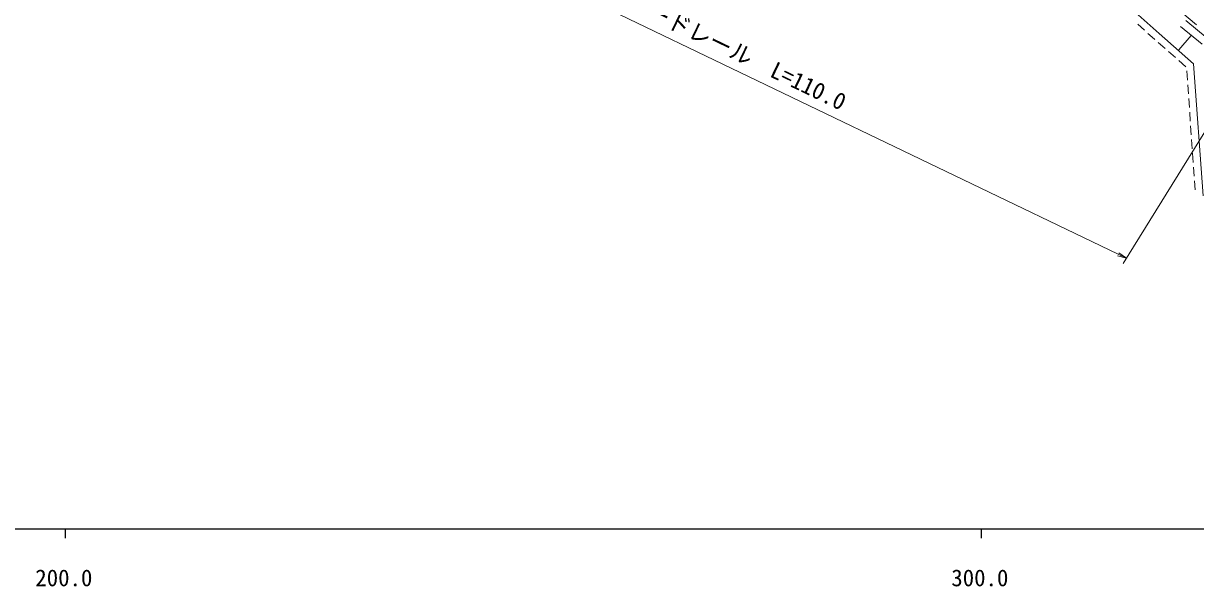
# Model space of a CAD drawing. Units: millimetres, scale not verified. Extents: x 40000 to 680000, y 20000 to 380000.
# Drawn here: x 263434 to 391394, y 198715 to 260122 of the extents above; entities that cross this region are included whole.
import ezdxf
from ezdxf.enums import TextEntityAlignment as Align

# ---------------------------------------------------------------- set-up
doc = ezdxf.new("R2010")
doc.units = ezdxf.units.MM
doc.header["$LTSCALE"] = 1000
for name, color, linetype, lineweight in [('M-BGD', 7, 'Continuous', 13), ('M-STR-HTXT', 7, 'Continuous', 13), ('M-TTL-BAND', 7, 'Continuous', 25)]:
    doc.layers.add(name, color=color, linetype=linetype, lineweight=lineweight)
doc.styles.add('ＭＳ ゴシック', font='')
doc.styles.get('ＭＳ ゴシック').set_extended_font_data('MS Gothic')

# ---------------------------------------------------------------- blocks, each defined once
blk = doc.blocks.new('open_arrow')
at = {"color": 0, "linetype": 'Continuous', "lineweight": -2}
blk.add_lwpolyline([(7.5, 1.25), (0, 0), (7.5, -1.25)], dxfattribs=at)

msp = doc.modelspace()

# ---------------------------------------------------------------- linework, layer by layer
at = {"layer": 'M-BGD'}
for p, q in [((384162, 261919), (387436, 259016)), ((389218, 261893), (391506, 259984)), ((385078, 260037), (385826, 259374)), ((389741, 259790), (392097, 257856)), ((390321, 260462), (392677, 258528)), ((386200, 259042), (386906, 258416)), ((387436, 259016), (391171, 255736)), ((390919, 258823), (389565, 257255)), ((386906, 258416), (386949, 258379)), ((387325, 258049), (388076, 257389)), ((388452, 257060), (389203, 256400)), ((389579, 256070), (390330, 255410)), ((390427, 254941), (390499, 253944)), ((391171, 255736), (392211, 241329)), ((390535, 253445), (390607, 252448)), ((390643, 251949), (390715, 250952)), ((390751, 250453), (390823, 249455)), ((390859, 248957), (390931, 247959)), ((390967, 247461), (391039, 246463)), ((391075, 245965), (391147, 244967)), ((391183, 244468), (391255, 243471)), ((391291, 242972), (391363, 241975))]:
    msp.add_line(p, q, dxfattribs=at)
at = {"layer": 'M-STR-HTXT'}
for p, q in [((383847, 234509), (299522, 275043)), ((397860, 257117), (383498, 233945))]:
    msp.add_line(p, q, dxfattribs=at)
at = {"layer": 'M-TTL-BAND'}
for p, q in [((40000, 205000), (579000, 205000)), ((268000, 205000), (268000, 204000)), ((368000, 205000), (368000, 204000))]:
    msp.add_line(p, q, dxfattribs=at)

# ---------------------------------------------------------------- block references
at = {"layer": 'M-STR-HTXT', "xscale": 133, "yscale": 133, "rotation": 154.3}
msp.add_blockref('open_arrow', (383847, 234509), dxfattribs=at)

# ---------------------------------------------------------------- texts
at = {"layer": 'M-STR-HTXT', "style": 'ＭＳ ゴシック'}
msp.add_text('ガードレール\u3000L=110.0', height=1833, rotation=334.308, dxfattribs=at).set_placement((340608, 255789), align=Align.BOTTOM_CENTER)
at = {"layer": 'M-TTL-BAND', "style": 'ＭＳ ゴシック'}
for s, p in [('200.0', (267844, 198195)), ('300.0', (367844, 198195))]:
    msp.add_text(s, height=1833, dxfattribs=at).set_placement(p, align=Align.BOTTOM_CENTER)

doc.saveas('drawing.dxf')
